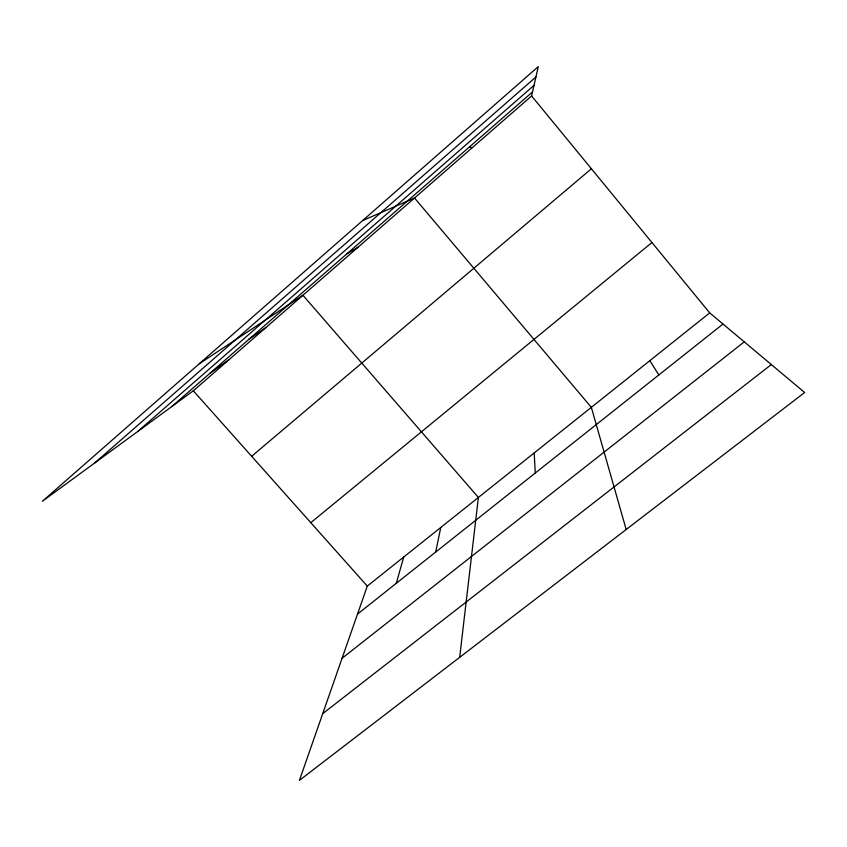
<?xml version="1.0" encoding="UTF-8"?>
<svg xmlns="http://www.w3.org/2000/svg" width="847" height="847" viewBox="0 0 847 847"><rect width="100%" height="100%" fill="white"/><g stroke="black" fill="none" stroke-linecap="round" stroke-linejoin="round"><path stroke-width="1.27" d="M459.677 657.336L478.386 497.475L302.94 295.264L199.236 363.776M435.665 552.075L440.779 527.48M531.609 95.955L538.269 66.638L42.35 501.286L193.328 390.806L531.609 95.955L709.722 312.892L804.65 392.5L299.425 780.362L367.291 586.103L709.722 312.892M396.269 583.339L403.754 557.019M94.568 463.076L535.907 77.013M137.616 431.578L534.012 85.378M171.782 406.571L532.53 91.9M251.654 456.289L591.397 168.775M310.796 522.684L651.946 242.517M357.519 614.086L723.01 324.03M342.072 658.278L744.259 341.86M322.728 713.65L771.331 364.559M209.961 373.273L229.293 359.467M248.796 339.403L265.82 327.62M347.026 253.719L358.08 247.218M362.654 220.559L414.532 198.007L591.344 407.343L626.177 529.513M469.09 147.24L472.361 147.6M193.328 390.806L367.291 586.103M649.829 360.674L658.839 374.967M534.203 452.933L535.24 473.039"/></g></svg>
